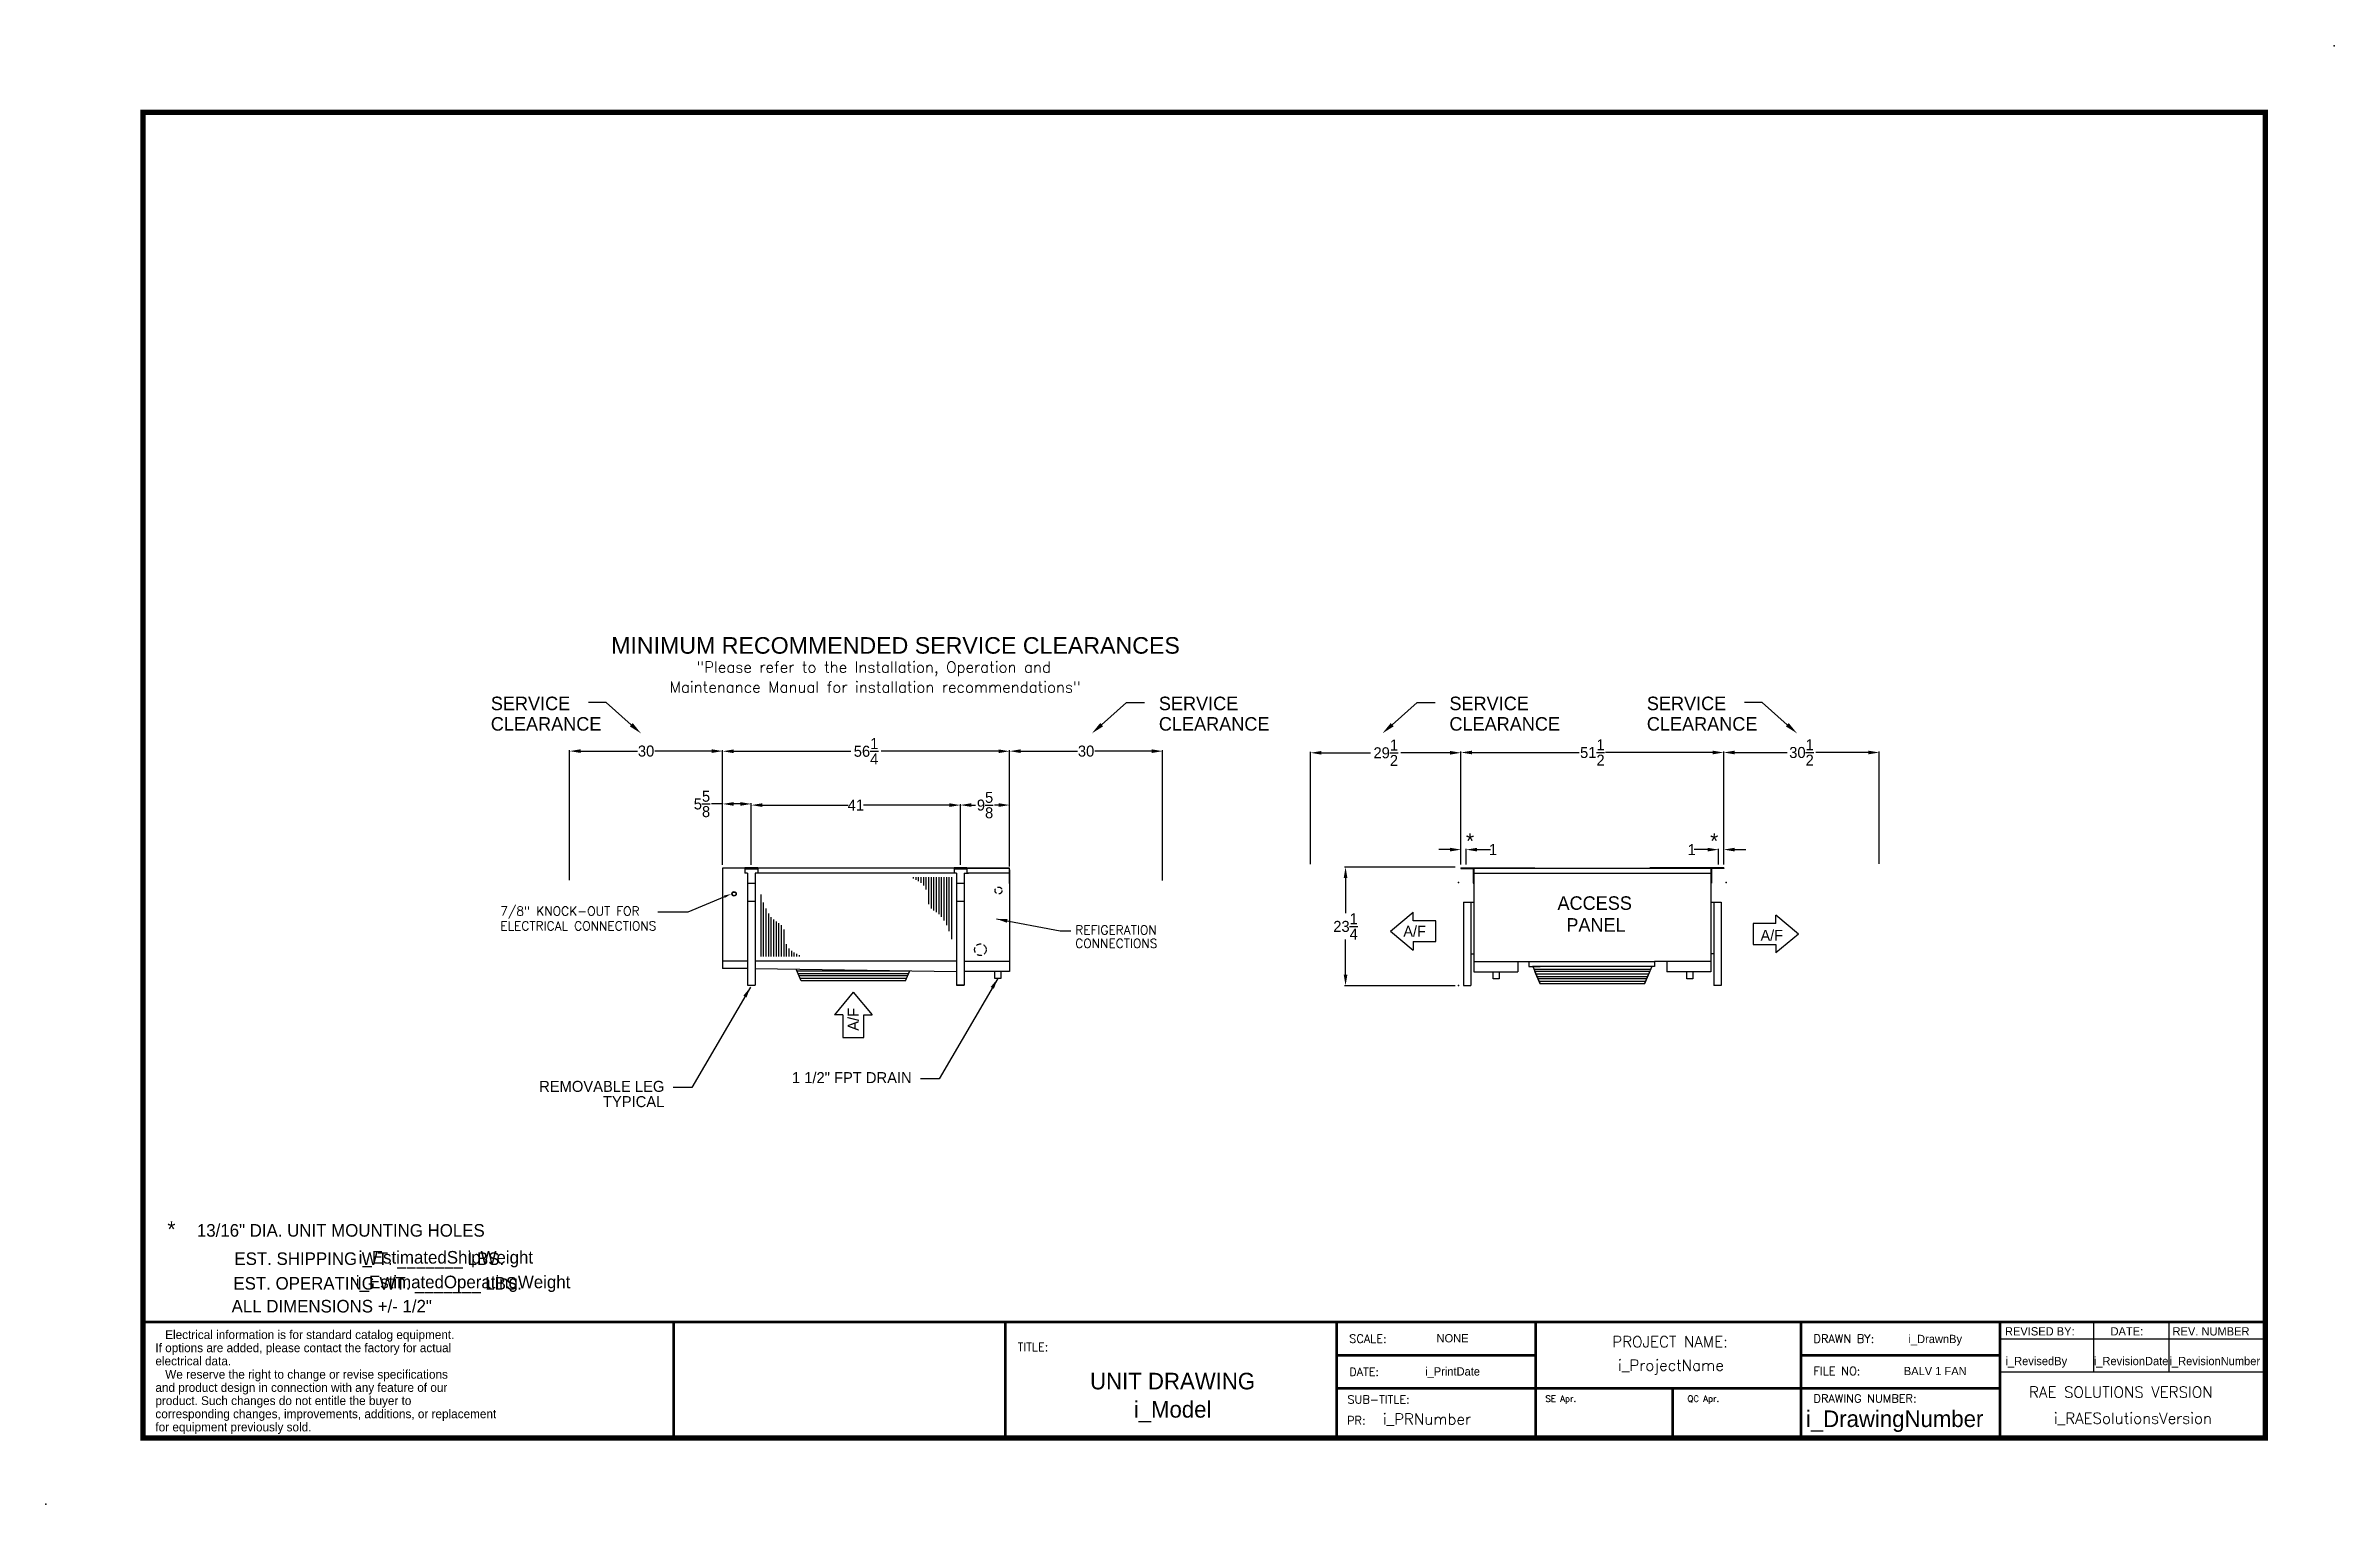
# Model space of a CAD drawing. Extents: x -19 to 430, y -13 to 273.
import ezdxf
from ezdxf.enums import TextEntityAlignment as Align

# ---------------------------------------------------------------- set-up
doc = ezdxf.new("R2010")
doc.units = 0
doc.header["$MEASUREMENT"] = 0
doc.linetypes.add('DASHED', pattern=[0.75, 0.5, -0.25])
doc.layers.get('0').update_dxf_attribs({"linetype": 'CONTINUOUS'})
doc.layers.add('0 Unit', color=7, linetype='CONTINUOUS')
doc.styles.add('dimentions', font='ARIAL.TTF')
doc.styles.add('SIMPLEX', font='SIMPLEX')
doc.dimstyles.get("Standard").update_dxf_attribs({"dimtxt": 2.158, "dimasz": 2.158, "dimexe": 0.18, "dimexo": 0.625, "dimgap": 0.09, "dimtad": 0, "dimtih": 1, "dimtoh": 1, "dimdec": 3, "dimzin": 0, "dimdsep": 46, "dimlunit": 5, "dimtxsty": 'STANDARD', "dimcen": 0.09, "dimadec": 0, "dimazin": 0, "dimtfac": 1, "dimtdec": 3, "dimtofl": 0, "dimtmove": 0, "dimatfit": 3, "dimfxl": 1, "dimtolj": 1, "dimtzin": 0, "dimarcsym": 0})

# ---------------------------------------------------------------- blocks, each defined once
blk = doc.blocks.new('*D15')
at = {"layer": '0 Unit', "color": 0, "lineweight": -2}
for p, q in [((113.6, 112.42), (113.6, 134.87)), ((115.76, 134.69), (138.76, 134.69)), ((167.69, 134.69), (144.69, 134.69)), ((169.85, 112.36), (169.85, 134.87))]:
    blk.add_line(p, q, dxfattribs=at)
at = {"layer": '0 Unit', "color": 0}
for points in [[(115.76, 135.05), (115.76, 134.33), (113.6, 134.69)], [(167.69, 135.05), (167.69, 134.33), (169.85, 134.69)]]:
    blk.add_solid(points, dxfattribs=at)
at = {"layer": '0 Unit', "color": 0, "insert": (141.72, 134.69), "char_height": 2.158, "attachment_point": 5}
blk.add_mtext('\\A1;56{\\H1x;\\S1/4;}', dxfattribs=at)
blk = doc.blocks.new('*D16')
at = {"layer": '0 Unit', "color": 0, "lineweight": -2}
for p, q in [((119.22, 112.41), (119.22, 124.31)), ((121.38, 124.13), (138.19, 124.13)), ((158.07, 124.13), (141.25, 124.13)), ((160.22, 112.42), (160.22, 124.31))]:
    blk.add_line(p, q, dxfattribs=at)
at = {"layer": '0 Unit', "color": 0}
for points in [[(121.38, 124.49), (121.38, 123.77), (119.22, 124.13)], [(158.07, 124.49), (158.07, 123.77), (160.22, 124.13)]]:
    blk.add_solid(points, dxfattribs=at)
at = {"layer": '0 Unit', "color": 0, "insert": (139.72, 124.13), "char_height": 2.158, "attachment_point": 5}
blk.add_mtext('\\A1;41', dxfattribs=at)
blk = doc.blocks.new('*D17')
at = {"layer": '0 Unit', "color": 0, "lineweight": -2}
for p, q in [((160.22, 112.42), (160.22, 124.32)), ((162.38, 124.14), (163.15, 124.14)), ((167.69, 124.14), (166.92, 124.14)), ((169.85, 112.1), (169.85, 124.32))]:
    blk.add_line(p, q, dxfattribs=at)
at = {"layer": '0 Unit', "color": 0}
for points in [[(162.38, 124.5), (162.38, 123.78), (160.22, 124.14)], [(167.69, 124.5), (167.69, 123.78), (169.85, 124.14)]]:
    blk.add_solid(points, dxfattribs=at)
at = {"layer": '0 Unit', "color": 0, "insert": (165.04, 124.14), "char_height": 2.158, "attachment_point": 5}
blk.add_mtext('\\A1;9{\\H1x;\\S5/8;}', dxfattribs=at)
blk = doc.blocks.new('*D18')
at = {"layer": '0 Unit', "color": 0, "lineweight": -2}
for p, q in [((113.6, 124.36), (111.44, 124.36)), ((113.6, 112.42), (113.6, 124.54)), ((117.07, 124.36), (115.76, 124.36)), ((119.22, 112.67), (119.22, 124.54))]:
    blk.add_line(p, q, dxfattribs=at)
at = {"layer": '0 Unit', "color": 0}
for points in [[(115.76, 124.72), (115.76, 124), (113.6, 124.36)], [(117.07, 124.72), (117.07, 124), (119.22, 124.36)]]:
    blk.add_solid(points, dxfattribs=at)
at = {"layer": '0 Unit', "color": 0, "insert": (109.55, 124.36), "char_height": 2.158, "attachment_point": 5}
blk.add_mtext('\\A1;5{\\H1x;\\S5/8;}', dxfattribs=at)
blk = doc.blocks.new('*D19')
at = {"layer": '0 Unit', "color": 0, "lineweight": -2}
for p, q in [((169.85, 112.36), (169.85, 134.89)), ((172.01, 134.71), (183.14, 134.71)), ((197.69, 134.71), (186.56, 134.71)), ((199.85, 109.36), (199.85, 134.89))]:
    blk.add_line(p, q, dxfattribs=at)
at = {"layer": '0 Unit', "color": 0}
for points in [[(172.01, 135.07), (172.01, 134.35), (169.85, 134.71)], [(197.69, 135.07), (197.69, 134.35), (199.85, 134.71)]]:
    blk.add_solid(points, dxfattribs=at)
at = {"layer": '0 Unit', "color": 0, "insert": (184.85, 134.71), "char_height": 2.158, "attachment_point": 5}
blk.add_mtext('\\A1;30', dxfattribs=at)
blk = doc.blocks.new('*D20')
at = {"layer": '0 Unit', "color": 0, "lineweight": -2}
for p, q in [((83.6, 109.42), (83.6, 134.9)), ((85.76, 134.72), (96.89, 134.72)), ((111.44, 134.72), (100.31, 134.72)), ((113.6, 112.42), (113.6, 134.9))]:
    blk.add_line(p, q, dxfattribs=at)
at = {"layer": '0 Unit', "color": 0}
for points in [[(85.76, 135.08), (85.76, 134.36), (83.6, 134.72)], [(111.44, 135.08), (111.44, 134.36), (113.6, 134.72)]]:
    blk.add_solid(points, dxfattribs=at)
at = {"layer": '0 Unit', "color": 0, "insert": (98.6, 134.72), "char_height": 2.158, "attachment_point": 5}
blk.add_mtext('\\A1;30', dxfattribs=at)
blk = doc.blocks.new('*D21')
at = {"color": 0, "lineweight": -2}
for p, q in [((257.21, 111.98), (235.53, 111.98)), ((235.71, 109.82), (235.71, 102.96)), ((235.71, 90.88), (235.71, 97.75)), ((257.21, 88.72), (235.53, 88.72))]:
    blk.add_line(p, q, dxfattribs=at)
at = {"color": 0}
for points in [[(235.35, 109.82), (236.07, 109.82), (235.71, 111.98)], [(235.35, 90.88), (236.07, 90.88), (235.71, 88.72)]]:
    blk.add_solid(points, dxfattribs=at)
at = {"color": 0, "insert": (235.71, 100.35), "char_height": 2.158, "attachment_point": 5}
blk.add_mtext('\\A1;23{\\H1x;\\S1/4;}', dxfattribs=at)
blk = doc.blocks.new('*D22')
at = {"color": 0, "lineweight": -2}
for p, q in [((309.84, 112.48), (309.84, 134.63)), ((340.34, 112.61), (340.34, 134.63)), ((311.99, 134.45), (322.3, 134.45)), ((338.18, 134.45), (327.87, 134.45))]:
    blk.add_line(p, q, dxfattribs=at)
at = {"color": 0}
for points in [[(311.99, 134.81), (311.99, 134.09), (309.84, 134.45)], [(338.18, 134.81), (338.18, 134.09), (340.34, 134.45)]]:
    blk.add_solid(points, dxfattribs=at)
at = {"color": 0, "insert": (325.09, 134.45), "char_height": 2.158, "attachment_point": 5}
blk.add_mtext('\\A1;30{\\H1x;\\S1/2;}', dxfattribs=at)
blk = doc.blocks.new('*D23')
at = {"color": 0, "lineweight": -2}
for p, q in [((228.84, 112.54), (228.84, 134.57)), ((230.99, 134.39), (240.62, 134.39)), ((256.18, 134.39), (246.55, 134.39)), ((258.34, 112.54), (258.34, 134.57))]:
    blk.add_line(p, q, dxfattribs=at)
at = {"color": 0}
for points in [[(230.99, 134.75), (230.99, 134.03), (228.84, 134.39)], [(256.18, 134.75), (256.18, 134.03), (258.34, 134.39)]]:
    blk.add_solid(points, dxfattribs=at)
at = {"color": 0, "insert": (243.59, 134.39), "char_height": 2.158, "attachment_point": 5}
blk.add_mtext('\\A1;29{\\H1x;\\S1/2;}', dxfattribs=at)
blk = doc.blocks.new('*D24')
at = {"color": 0, "lineweight": -2}
for p, q in [((258.34, 112.48), (258.34, 134.63)), ((309.84, 112.48), (309.84, 134.63)), ((260.49, 134.45), (281.48, 134.45)), ((307.68, 134.45), (286.69, 134.45))]:
    blk.add_line(p, q, dxfattribs=at)
at = {"color": 0}
for points in [[(260.49, 134.81), (260.49, 134.09), (258.34, 134.45)], [(307.68, 134.81), (307.68, 134.09), (309.84, 134.45)]]:
    blk.add_solid(points, dxfattribs=at)
at = {"color": 0, "insert": (284.09, 134.45), "char_height": 2.158, "attachment_point": 5}
blk.add_mtext('\\A1;51{\\H1x;\\S1/2;}', dxfattribs=at)
blk = doc.blocks.new('*D25')
at = {"color": 0, "lineweight": -2}
for p, q in [((256.18, 115.4), (254.02, 115.4)), ((258.34, 112.48), (258.34, 115.58)), ((259.34, 112.48), (259.34, 115.58)), ((261.49, 115.4), (264.15, 115.4))]:
    blk.add_line(p, q, dxfattribs=at)
at = {"color": 0}
for points in [[(256.18, 115.76), (256.18, 115.04), (258.34, 115.4)], [(261.49, 115.76), (261.49, 115.04), (259.34, 115.4)]]:
    blk.add_solid(points, dxfattribs=at)
at = {"color": 0, "insert": (264.6, 115.4), "char_height": 2.158, "attachment_point": 5}
blk.add_mtext('\\A1;1', dxfattribs=at)
blk = doc.blocks.new('*D26')
at = {"color": 0, "lineweight": -2}
for p, q in [((306.68, 115.4), (304.02, 115.4)), ((308.84, 112.48), (308.84, 115.58)), ((309.84, 112.48), (309.84, 115.58)), ((311.99, 115.4), (314.15, 115.4))]:
    blk.add_line(p, q, dxfattribs=at)
at = {"color": 0}
for points in [[(306.68, 115.76), (306.68, 115.04), (308.84, 115.4)], [(311.99, 115.76), (311.99, 115.04), (309.84, 115.4)]]:
    blk.add_solid(points, dxfattribs=at)
at = {"color": 0, "insert": (303.57, 115.4), "char_height": 2.158, "attachment_point": 5}
blk.add_mtext('\\A1;1', dxfattribs=at)

msp = doc.modelspace()

# ---------------------------------------------------------------- linework, layer by layer
for p, q in [((151.0259, 109.7461), (151.0259, 109.9846)), ((151.5259, 109.4934), (151.5259, 109.9846)), ((152.0259, 109.2088), (152.0259, 109.9846)), ((152.5259, 108.8635), (152.5259, 109.9846)), ((153.0259, 108.3952), (153.0259, 109.9846)), ((153.5259, 107.5529), (153.5259, 109.9846)), ((154.0259, 104.6872), (154.0259, 109.9846)), ((154.5259, 103.8295), (154.5259, 109.9846)), ((155.0259, 103.4599), (155.0259, 109.9846)), ((155.5259, 103.141), (155.5259, 109.9846)), ((156.0259, 102.7668), (156.0259, 109.9846)), ((156.5259, 102.2502), (156.5259, 109.9846)), ((157.0259, 101.5288), (157.0259, 109.9846)), ((157.5259, 100.5866), (157.5259, 109.9846)), ((158.0259, 99.3918), (158.0259, 109.9846)), ((158.5259, 97.8556), (158.5259, 109.9846)), ((258.3368, 111.8562), (260.8368, 111.8562)), ((258.3368, 111.8562), (258.3368, 111.7312)), ((258.3368, 111.7312), (260.7005, 111.7312)), ((259.3368, 111.8562), (259.3368, 111.7312)), ((260.7005, 111.7312), (260.7005, 108.8433)), ((260.7005, 108.8433), (260.8368, 108.8433)), ((260.8368, 111.8562), (272.8368, 111.8562)), ((307.3368, 111.7312), (260.8368, 111.7312)), ((260.8368, 111.7312), (260.8368, 94.975)), ((307.3368, 110.7312), (260.8368, 110.7312)), ((260.8368, 108.975), (260.8368, 108.725)), ((272.8368, 111.8562), (272.8368, 111.7312)), ((307.3368, 111.8562), (295.3368, 111.8562)), ((295.3368, 111.8562), (295.3368, 111.7312)), ((309.8368, 111.8562), (307.3368, 111.8562)), ((307.3368, 111.7312), (307.3368, 94.975)), ((307.3368, 111.7312), (307.3368, 93.475)), ((307.3368, 108.975), (307.3368, 108.725)), ((307.3368, 108.975), (307.3368, 108.725)), ((307.4731, 108.8433), (307.3368, 108.8433)), ((309.8368, 111.7312), (307.4731, 111.7312)), ((307.4731, 111.7312), (307.4731, 108.8433)), ((308.8368, 111.8562), (308.8368, 111.7312)), ((309.8368, 111.8562), (309.8368, 111.7312)), ((121.0753, 106.582), (121.0753, 94.453)), ((121.5753, 105.0458), (121.5753, 94.453)), ((122.0753, 103.851), (122.0753, 94.453)), ((258.8368, 105.0705), (258.8368, 88.725)), ((258.8368, 105.0705), (260.8368, 105.0705)), ((260.2743, 105.0705), (260.2743, 88.725)), ((307.3368, 105.0705), (309.3368, 105.0705)), ((307.8993, 105.0705), (307.8993, 88.725)), ((309.3368, 105.0705), (309.3368, 88.725)), ((122.5753, 102.9087), (122.5753, 94.453)), ((123.0753, 102.1874), (123.0753, 94.453)), ((123.5753, 101.6708), (123.5753, 94.453)), ((124.0753, 101.2966), (124.0753, 94.453)), ((124.5753, 100.9777), (124.5753, 94.453)), ((125.0753, 100.6081), (125.0753, 94.453)), ((125.5753, 99.7504), (125.5753, 94.453)), ((244.5112, 99.3963), (248.9685, 103.1105)), ((244.5112, 99.3963), (248.9685, 95.6821)), ((248.9685, 101.4391), (248.9685, 103.1105)), ((253.4257, 101.4391), (248.9685, 101.4391)), ((253.4257, 97.3535), (253.4257, 101.4391)), ((315.5921, 100.8886), (315.5921, 96.803)), ((320.0494, 100.8886), (315.5921, 100.8886)), ((324.5066, 98.8458), (320.0494, 102.56)), ((320.0494, 100.8886), (320.0494, 102.56)), ((324.5066, 98.8458), (320.0494, 95.1316)), ((126.0753, 96.8847), (126.0753, 94.453)), ((126.5753, 96.0424), (126.5753, 94.453)), ((127.0753, 95.5741), (127.0753, 94.453)), ((127.5753, 95.2288), (127.5753, 94.453)), ((128.0753, 94.9442), (128.0753, 94.453)), ((128.5753, 94.6915), (128.5753, 94.453)), ((248.9685, 97.3535), (248.9685, 95.6821)), ((248.9685, 97.3535), (253.4257, 97.3535)), ((260.2743, 94.975), (260.8368, 94.975)), ((260.8368, 94.975), (260.8368, 91.4125)), ((307.8993, 94.975), (307.3368, 94.975)), ((307.3368, 94.975), (307.3368, 91.4125)), ((315.5921, 96.803), (320.0494, 96.803)), ((320.0494, 96.803), (320.0494, 95.1316)), ((260.8368, 93.475), (269.4618, 93.475)), ((260.8368, 91.4125), (269.4618, 91.4125)), ((264.6507, 90.089), (264.6563, 91.4245)), ((265.8408, 90.089), (264.6507, 90.089)), ((265.8408, 91.4196), (265.8408, 90.089)), ((269.4618, 93.475), (269.4618, 91.4125)), ((269.4618, 93.475), (271.6232, 93.475)), ((271.6232, 93.475), (271.6232, 92.475)), ((271.6232, 92.475), (273.844, 92.475)), ((295.8368, 92.475), (272.3368, 92.475)), ((272.3993, 92.475), (273.8509, 89.0879)), ((295.7743, 92.475), (272.3993, 92.475)), ((295.7743, 92.475), (272.3993, 92.475)), ((272.6067, 91.9911), (295.567, 91.9911)), ((273.8509, 89.0879), (272.8141, 91.5072)), ((295.3596, 91.5072), (272.8141, 91.5072)), ((273.0214, 91.0234), (295.1522, 91.0234)), ((273.2288, 90.5395), (294.9448, 90.5395)), ((294.7375, 90.0556), (273.4362, 90.0556)), ((295.7743, 92.475), (294.3227, 89.0879)), ((294.3227, 89.0879), (295.3596, 91.5072)), ((296.296, 92.475), (295.24, 92.475)), ((296.296, 93.475), (296.296, 92.475)), ((298.7118, 93.475), (296.296, 93.475)), ((307.3368, 93.475), (298.7118, 93.475)), ((298.7118, 93.475), (298.7118, 91.4125)), ((307.3368, 91.4125), (298.7118, 91.4125)), ((302.6073, 90.089), (302.6129, 91.4245)), ((303.7974, 90.089), (302.6073, 90.089)), ((303.7974, 91.4196), (303.7974, 90.089)), ((258.8368, 88.725), (260.2743, 88.725)), ((294.5301, 89.5718), (273.6436, 89.5718)), ((294.3227, 89.0879), (273.8509, 89.0879)), ((309.3368, 88.725), (307.8993, 88.725)), ((104.0001, 0), (104.0001, 22.75)), ((169.0001, 0), (169.0001, 22.75)), ((234.0001, 22.75), (364, 22.75)), ((234.0001, 0), (234.0001, 22.75)), ((273, 22.75), (273, 0)), ((325, 22.75), (325, 9.75)), ((364, 22.75), (364, 0)), ((364, 22.75), (416, 22.75)), ((364, 22.75), (364, 19.5)), ((382.3478, 22.75), (382.3478, 13)), ((397.1241, 22.75), (397.1241, 13)), ((364, 19.5), (416, 19.5)), ((273, 16.25), (234.0001, 16.25)), ((325, 16.25), (364, 16.25)), ((325, 9.75), (325, 16.25)), ((364, 9.75), (234.0001, 9.75)), ((299.8125, 9.75), (299.8125, 0)), ((325, 9.75), (325, 0)), ((364, 13), (416, 13))]:
    msp.add_line(p, q)
for points, const_width in [([(0.0001, 0), (416, 0), (416, 260), (0.0001, 260), (0.0001, 0)], 1.04), ([(104.6149, 22.75), (0.0001, 22.75)], 0.52), ([(416, 22.75), (104.0001, 22.75), (104.0001, 0)], 0.52), ([(169.0001, 22.75), (169.0001, 0)], 0.52), ([(234.0001, 22.75), (234.0001, 0)], 0.52), ([(273, 22.75), (273, 0)], 0.52), ([(325, 22.75), (325, 0)], 0.52), ([(364, 0), (364, 22.75), (416, 22.75)], 0.52), ([(273, 16.25), (234.0001, 16.25)], 0.52), ([(364, 16.25), (325, 16.25), (325, 0)], 0.52), ([(364, 9.75), (234.0001, 9.75)], 0.52), ([(299.8125, 9.75), (299.8125, 0)], 0.52)]:
    msp.add_lwpolyline(points, dxfattribs=dict(const_width=const_width))
for radius in [0.4375, 0.3591]:
    msp.add_circle((115.8483, 106.7275), radius)
for p in [(429.5159, 273.0349), (364, 0), (-19.0768, -12.9651)]:
    msp.add_point(p)
at = {"linetype": 'ByBlock'}
for p in [(257.8368, 108.975), (310.3368, 108.975), (257.8368, 88.725)]:
    msp.add_point(p, dxfattribs=at)
at = {"layer": '0 Unit'}
for p, q in [((117.9733, 111.79), (113.5983, 111.79)), ((113.5983, 111.79), (113.5983, 93.54)), ((117.9733, 111.79), (117.9733, 111.9153)), ((117.9733, 111.9153), (120.4733, 111.915)), ((117.9733, 111.79), (117.9733, 110.79)), ((117.9733, 111.6653), (120.4733, 111.665)), ((118.4733, 110.79), (117.9733, 110.79)), ((118.4733, 110.79), (118.4733, 88.7968)), ((118.4733, 108.7968), (119.9733, 108.7968)), ((119.9733, 110.79), (119.9733, 88.7968)), ((120.4733, 110.79), (119.9733, 110.79)), ((120.4733, 111.79), (120.4733, 111.915)), ((120.4733, 111.79), (120.4733, 110.79)), ((158.9733, 111.79), (120.4733, 111.79)), ((158.9733, 110.79), (120.4733, 110.79)), ((158.9733, 111.9153), (158.9733, 110.79)), ((158.9733, 111.9153), (161.4733, 111.915)), ((158.9733, 111.79), (158.9733, 110.79)), ((158.9733, 111.6653), (161.4733, 111.665)), ((159.4733, 110.79), (158.9733, 110.79)), ((159.4733, 110.79), (159.4733, 88.7968)), ((159.4733, 108.7968), (160.9733, 108.7968)), ((160.9733, 110.79), (160.9733, 88.7968)), ((160.9733, 110.79), (161.8051, 110.79)), ((161.4733, 111.915), (161.4733, 110.79)), ((161.4733, 111.79), (161.4733, 110.79)), ((169.8483, 111.79), (161.4733, 111.79)), ((161.4733, 111.79), (169.8483, 111.79)), ((169.8483, 110.79), (161.4733, 110.79)), ((169.8483, 108.7312), (169.8483, 111.79)), ((169.8483, 111.4654), (169.8483, 93.2154)), ((169.8483, 108.7968), (169.8483, 93.5468)), ((169.8483, 108.7312), (169.8483, 93.4812)), ((118.4733, 105.2968), (119.9733, 105.2968)), ((159.4733, 105.2968), (160.9733, 105.2968)), ((113.5983, 93.54), (113.5983, 92.0818)), ((118.4733, 93.54), (113.5983, 93.54)), ((118.4733, 92.0818), (113.5983, 92.0818)), ((158.9733, 93.54), (119.9733, 93.54)), ((119.9733, 92.0893), (159.4733, 91.4984)), ((128.9875, 89.669), (128.0017, 91.9692)), ((128.158, 91.6045), (150.2887, 91.6045)), ((128.3653, 91.1206), (150.0814, 91.1206)), ((149.874, 90.6368), (128.5727, 90.6368)), ((149.6666, 90.1529), (128.7801, 90.1529)), ((159.4733, 93.54), (132.0358, 93.54)), ((149.4592, 89.669), (150.302, 91.6356)), ((169.8483, 93.4812), (160.9733, 93.4812)), ((169.8483, 91.4843), (160.9733, 91.5071)), ((169.8483, 93.4812), (161.4733, 93.4812)), ((169.8483, 93.4812), (161.4733, 93.4812)), ((166.9569, 90.1608), (166.9625, 91.4917)), ((168.147, 90.1608), (166.9569, 90.1608)), ((168.147, 91.4914), (168.147, 90.1608)), ((169.8483, 93.5468), (169.8483, 91.4843)), ((271.6232, 93.475), (296.296, 93.475)), ((118.4733, 88.7968), (119.9733, 88.7968)), ((149.4592, 89.669), (128.9875, 89.669)), ((139.2233, 87.4525), (135.5091, 82.9952)), ((139.2233, 87.4525), (142.9376, 82.9952)), ((160.9733, 88.7968), (159.4733, 88.7968)), ((159.4733, 88.7968), (160.9733, 88.7968)), ((137.1805, 82.9952), (135.5091, 82.9952)), ((137.1805, 82.9952), (137.1805, 78.538)), ((141.2662, 78.538), (141.2662, 82.9952)), ((141.2662, 82.9952), (142.9376, 82.9952)), ((137.1805, 78.538), (141.2662, 78.538))]:
    msp.add_line(p, q, dxfattribs=at)
for points in [[(95.6882, 139.899), (90.7842, 144.2535), (87.2812, 144.2535)], [(187.9003, 139.899), (192.8043, 144.2535), (196.3073, 144.2535)], [(244.8555, 139.899), (249.7595, 144.2535), (253.2625, 144.2535)], [(322.2972, 139.899), (317.3932, 144.2535), (313.8901, 144.2535)], [(113.9573, 106.1649), (106.7508, 103.1599), (100.8817, 103.1599)]]:
    msp.add_lwpolyline(points, dxfattribs=at)
at = {"layer": '0 Unit', "linetype": 'DASHED', "lineweight": 30, "ltscale": 2}
for centre, radius in [((167.676, 107.3869), 0.6823), ((164.1373, 95.7739), 1.1345)]:
    msp.add_circle(centre, radius, dxfattribs=at)
at = {"layer": '0 Unit', "linetype": 'ByBlock'}
msp.add_point((169.8483, 108.7968), dxfattribs=at)
at = {"layer": '0 Unit'}
for points in [[(95.9729, 140.2196), (97.6122, 138.1906), (95.4034, 139.5783)], [(187.6156, 140.2196), (185.9763, 138.1906), (188.1851, 139.5783)], [(244.5708, 140.2196), (242.9315, 138.1906), (245.1403, 139.5783)], [(322.5819, 140.2196), (324.2211, 138.1906), (322.0124, 139.5783)], [(114.0504, 105.9415), (115.2979, 106.7239), (113.8641, 106.3884)]]:
    msp.add_solid(points, dxfattribs=at)

# ---------------------------------------------------------------- texts
at = {"lineweight": 30}
for s, height, style, p in [('MINIMUM RECOMMENDED SERVICE CLEARANCES', 3.249999, 'dimentions', (91.7479, 153.8213)), ('SE Apr.', 1.21875, 'SIMPLEX', (274.9093, 7.1233)), ('QC Apr.', 1.21875, 'SIMPLEX', (302.7446, 7.1233))]:
    msp.add_text(s, height=height, dxfattribs=dict(at, style=style)).set_placement(p)
at = {"style": 'SIMPLEX'}
for s, p in [('Maintenance Manual for installation recommendations"', (143.4882, 146.1925)), ('"Please refer to the Installation, Operation and', (143.2308, 150.104)), ('PROJECT NAME:', (299.3264, 17.821)), ('i_ProjectName', (299.4905, 13.202)), ('i_RAESolutionsVersion', (390.0536, 2.8122))]:
    msp.add_text(s, height=2.157999, dxfattribs=at).set_placement(p, align=Align.CENTER)
for s, height, p in [('*', 3.0398, (260.1158, 115.5736)), ('*', 3.0398, (307.9758, 115.5736)), ('*', 3.0398, (5.5647, 39.4596)), ('EST. SHIPPING WT. _______ LBS.', 2.469999, (44.3405, 33.9518)), ('i_EstimatedShipWeight', 2.472834, (59.3533, 34.2217)), ('EST. OPERATING WT. _______ LBS.', 2.469999, (45.9806, 29.1204)), ('i_EstimatedOperatingWeight', 2.469999, (62.733, 29.3902)), ('ALL DIMENSIONS +/- 1/2"', 2.469999, (36.9867, 24.6377)), ('NONE', 1.625, (256.6897, 18.7734)), ('i_DrawnBy', 1.625, (351.3051, 18.634)), ('i_PrintDate', 1.624999, (256.6897, 12.2734)), ('BALV 1 FAN', 1.625, (351.3051, 12.3469)), ('i_RevisedBy', 1.624999, (371.1211, 14.3036)), ('i_RevisionDate', 1.624999, (389.6985, 14.3036)), ('i_RevisionNumber', 1.624999, (406.1086, 14.3036)), ('UNIT DRAWING', 3.249999, (201.8072, 9.5593)), ('i_Model', 3.25, (201.8072, 4.0202)), ('i_DrawingNumber', 3.249999, (343.3469, 2.1746))]:
    msp.add_text(s, height=height).set_placement(p, align=Align.CENTER)
for s, height, p in [('A/F', 2.10938, (247.0516, 98.3534)), ('A/F', 2.10938, (317.0688, 97.5454)), ('13/16" DIA. UNIT MOUNTING HOLES', 2.469999, (10.549, 39.5024)), ('REVISED BY:', 1.624999, (364.9754, 20.1303)), ('DATE:', 1.625, (385.6687, 20.1303)), ('REV. NUMBER', 1.624999, (397.8206, 20.1303))]:
    msp.add_text(s, height=height).set_placement(p)
at = {"lineweight": 25}
for s, p in [('If options are added, please contact the factory for actual', (2.4142, 16.8506)), ('   Electrical information is for standard catalog equipment.', (2.4142, 19.4335)), ('electrical data.', (2.4142, 14.2678)), ('   We reserve the right to change or revise specifications', (2.4142, 11.6525)), ('and product design in connection with any feature of our', (2.4142, 9.0696)), ('corresponding changes, improvements, additions, or replacement ', (2.4142, 3.904)), ('product. Such changes do not entitle the buyer to', (2.4142, 6.4868)), ('for equipment previously sold.', (2.4142, 1.3212))]:
    msp.add_text(s, height=1.721875, dxfattribs=at).set_placement(p)
at = {"style": 'SIMPLEX'}
for s, height, p in [('TITLE:', 1.625, (171.4376, 17.0625)), ('SCALE:', 1.625, (236.4376, 18.6875)), ('DRAWN BY:', 1.625, (327.4375, 18.6875)), ('DATE:', 1.625, (236.4376, 12.1875)), ('FILE NO:', 1.625, (327.4375, 12.3446)), ('RAE SOLUTIONS VERSION', 2.157999, (369.6971, 7.9398)), ('SUB-TITLE:', 1.625, (236.0854, 6.7598)), ('i_PRNumber', 2.158, (243.0234, 2.6504)), ('DRAWING NUMBER:', 1.624999, (327.4375, 6.9572))]:
    msp.add_text(s, height=height, dxfattribs=at).set_placement(p)
msp.add_text('PR:', height=1.625, dxfattribs=at).set_placement((239.6209, 2.6504), align=Align.RIGHT)
at = {"layer": '0 Unit'}
for s, p in [('SERVICE', (68.1625, 142.7476)), ('SERVICE', (199.1165, 142.7476)), ('SERVICE', (256.0717, 142.7476)), ('SERVICE', (294.7714, 142.7476)), ('CLEARANCE', (68.1625, 138.7312)), ('CLEARANCE', (199.1165, 138.7312)), ('CLEARANCE', (256.0717, 138.7312)), ('CLEARANCE', (294.7714, 138.7312))]:
    msp.add_text(s, height=2.65219, dxfattribs=at).set_placement(p)
for s, height, p in [('ACCESS', 2.65219, (291.8377, 104.9203)), ('PANEL', 2.65219, (290.6235, 100.6353)), ('1 1/2" FPT DRAIN', 2.158, (150.6654, 70.693)), ('REMOVABLE LEG', 2.158, (102.178, 68.9751)), ('TYPICAL', 2.158, (102.178, 65.9875))]:
    msp.add_text(s, height=height, dxfattribs=at).set_placement(p, align=Align.MIDDLE_RIGHT)
at = {"layer": '0 Unit', "style": 'SIMPLEX'}
for s, p in [('REFIGERATION', (182.7177, 98.7727)), ('CONNECTIONS', (182.7177, 96.1422))]:
    msp.add_text(s, height=1.75, dxfattribs=at).set_placement(p)
at = {"layer": '0 Unit'}
msp.add_text('A/F', height=2.158, rotation=90, dxfattribs=at).set_placement((140.2917, 79.879))
at = {"layer": '0 Unit', "insert": (70.0207, 101.8964), "char_height": 1.75, "attachment_point": 4, "style": 'SIMPLEX'}
msp.add_mtext('{7/8" KNOCK-OUT FOR}\\P{ELECTRICAL CONNECTIONS}', dxfattribs=at)

# ---------------------------------------------------------------- dimensions: what is measured, and where the dimension line sits
for base, p1, p2, picture, middle in [((228.8368, 134.3867), (258.3368, 111.9187), (228.8368, 111.9187), '*D23', (243.5868, 134.3867)), ((340.3368, 134.4492), (309.8368, 111.8562), (340.3368, 111.9812), '*D22', (325.0868, 134.4492))]:
    dim = msp.add_linear_dim(base=base, p1=p1, p2=p2, dimstyle='Standard')
    dim.commit()
    dim.dimension.update_dxf_attribs({"geometry": picture, "text_midpoint": middle})
dim = msp.add_linear_dim(base=(258.3368, 134.4492), p1=(309.8368, 111.8562), p2=(258.3368, 111.8562), angle=180, dimstyle='Standard')
dim.commit()
dim.dimension.update_dxf_attribs({"geometry": '*D24', "text_midpoint": (284.0868, 134.4492)})
dim = msp.add_linear_dim(base=(258.3368, 115.3977), p1=(259.3368, 111.8562), p2=(258.3368, 111.8562), dimstyle='Standard')
dim.commit()
dim.dimension.update_dxf_attribs({"geometry": '*D25', "text_midpoint": (264.6025, 115.3977), "dimtype": 160})
for base, p1, p2, angle, picture, middle in [((309.8368, 115.3977), (308.8368, 111.8562), (309.8368, 111.8562), 180, '*D26', (303.5712, 115.3977)), ((235.7086, 88.725), (257.8368, 111.9812), (257.8368, 88.725), 90, '*D21', (235.7086, 100.3531))]:
    dim = msp.add_linear_dim(base=base, p1=p1, p2=p2, angle=angle, dimstyle='Standard')
    dim.commit()
    dim.dimension.update_dxf_attribs({"geometry": picture, "text_midpoint": middle, "dimtype": 160})
at = {"layer": '0 Unit'}
for base, p1, p2, picture, middle in [((83.5983, 134.7205), (113.5983, 111.79), (83.5983, 108.79), '*D20', (98.5983, 134.7205)), ((113.5983, 134.6904), (169.8483, 111.7312), (113.5983, 111.79), '*D15', (141.7233, 134.6904)), ((199.8483, 134.7103), (169.8483, 111.7312), (199.8483, 108.7312), '*D19', (184.8483, 134.7103)), ((113.5983, 124.3633), (119.2233, 112.04), (113.5983, 111.79), '*D18', (109.552, 124.3633)), ((169.8483, 124.142), (160.2233, 111.79), (169.8483, 111.4744), '*D17', (165.0358, 124.142)), ((160.2233, 124.134), (119.2233, 111.7832), (160.2233, 111.79), '*D16', (139.7233, 124.134))]:
    dim = msp.add_linear_dim(base=base, p1=p1, p2=p2, dimstyle='Standard', dxfattribs=at)
    dim.commit()
    dim.dimension.update_dxf_attribs({"geometry": picture, "text_midpoint": middle})

# ---------------------------------------------------------------- leaders
for points in [[(167.2649, 101.8206), (179.8006, 99.4515), (181.8334, 99.4515)], [(167.552, 90.1608), (156.0274, 70.4598), (152.3676, 70.4598)], [(119.0645, 88.4429), (107.5399, 68.7419), (103.8801, 68.7419)]]:
    msp.add_leader(points, dimstyle='Standard', override={"dimgap": 0.09, "dimtad": 0}, dxfattribs=at)

doc.saveas('drawing.dxf')
